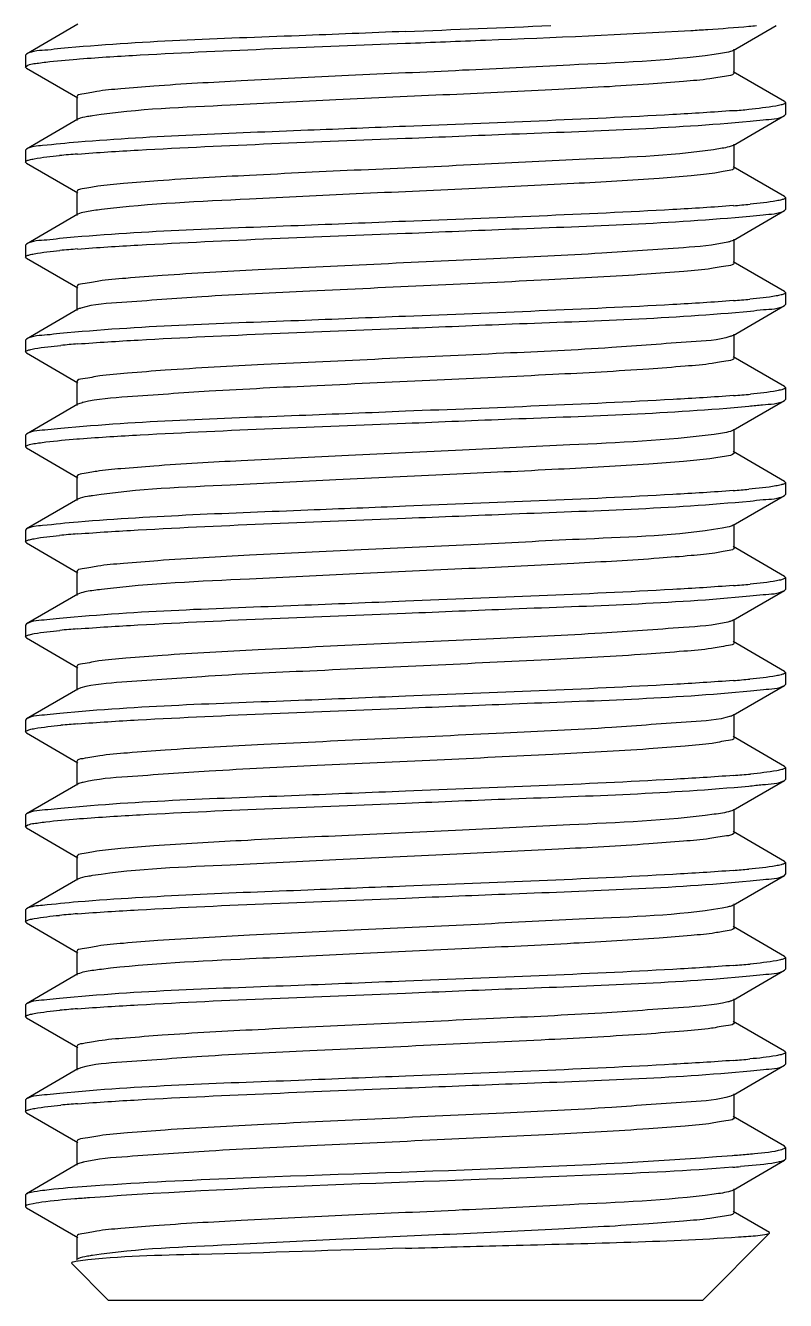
# Model space of a CAD drawing. Extents: x 1382187 to 1725648, y 860327 to 1571294.
# Drawn here: x 1505950.6 to 1506093, y 1234592.4 to 1234831.3 of the extents above; entities that cross this region are included whole.
import ezdxf

# ---------------------------------------------------------------- set-up
doc = ezdxf.new("R2010")
doc.units = 0
doc.header["$LTSCALE"] = 1000
doc.header["$MEASUREMENT"] = 0

msp = doc.modelspace()

# ---------------------------------------------------------------- linework, layer by layer
at = {"linetype": 'Continuous'}
for p, q in [((1505960.47, 1234831.56), (1505950.81, 1234825.96)), ((1506083.18, 1234826.66), (1506091.25, 1234831.33)), ((1506083.37, 1234822.43), (1506083.37, 1234826.88)), ((1505950.81, 1234825.96), (1505950.65, 1234825.77)), ((1505950.65, 1234825.77), (1505950.65, 1234823.55)), ((1505960.29, 1234825.04), (1505960.79, 1234825.08)), ((1505950.81, 1234823.35), (1505950.65, 1234823.55)), ((1505950.81, 1234823.35), (1505960.47, 1234817.76)), ((1506092.84, 1234817.07), (1506083.18, 1234822.66)), ((1505960.28, 1234817.98), (1505960.28, 1234813.54)), ((1506092.84, 1234817.07), (1506093.01, 1234816.87)), ((1506093.01, 1234816.87), (1506093.01, 1234814.65)), ((1506083.18, 1234808.86), (1506092.84, 1234814.45)), ((1506092.84, 1234814.45), (1506093.01, 1234814.65)), ((1505960.47, 1234813.76), (1505950.81, 1234808.17)), ((1505950.81, 1234808.17), (1505950.65, 1234807.97)), ((1505950.65, 1234807.97), (1505950.65, 1234805.75)), ((1506083.37, 1234804.64), (1506083.37, 1234809.09)), ((1505950.81, 1234805.56), (1505950.65, 1234805.75)), ((1505950.81, 1234805.56), (1505960.47, 1234799.96)), ((1506092.84, 1234799.27), (1506083.18, 1234804.86)), ((1505960.28, 1234800.19), (1505960.28, 1234795.74)), ((1506092.84, 1234799.27), (1506093.01, 1234799.08)), ((1506093.01, 1234799.08), (1506093.01, 1234796.85)), ((1505960.47, 1234795.97), (1505950.81, 1234790.37)), ((1505960.74, 1234796.09), (1505960.47, 1234795.97)), ((1506083.18, 1234791.07), (1506092.84, 1234796.66)), ((1506092.84, 1234796.66), (1506093.01, 1234796.85)), ((1506083.37, 1234786.84), (1506083.37, 1234791.29)), ((1505950.81, 1234790.37), (1505950.65, 1234790.18)), ((1505950.65, 1234790.18), (1505950.65, 1234787.96)), ((1505950.81, 1234787.76), (1505950.65, 1234787.96)), ((1505950.81, 1234787.76), (1505960.47, 1234782.17)), ((1506092.84, 1234781.48), (1506083.18, 1234787.07)), ((1505960.28, 1234782.39), (1505960.28, 1234777.95)), ((1506092.84, 1234781.48), (1506093.01, 1234781.28)), ((1506093.01, 1234781.28), (1506093.01, 1234779.06)), ((1506083.18, 1234773.27), (1506092.84, 1234778.86)), ((1506092.84, 1234778.86), (1506093.01, 1234779.06)), ((1505960.47, 1234778.17), (1505950.81, 1234772.58)), ((1505950.81, 1234772.58), (1505950.65, 1234772.38)), ((1505950.65, 1234772.38), (1505950.65, 1234770.16)), ((1506083.18, 1234773.27), (1506082.83, 1234773.12)), ((1506083.37, 1234769.05), (1506083.37, 1234773.5)), ((1505950.81, 1234769.97), (1505950.65, 1234770.16)), ((1505950.81, 1234769.97), (1505960.47, 1234764.37)), ((1506092.84, 1234763.68), (1506083.18, 1234769.27)), ((1505960.28, 1234764.6), (1505960.28, 1234760.15)), ((1506092.84, 1234763.68), (1506093.01, 1234763.49)), ((1506093.01, 1234763.49), (1506093.01, 1234761.26)), ((1505960.47, 1234760.38), (1505950.81, 1234754.78)), ((1506083.18, 1234755.48), (1506092.84, 1234761.07)), ((1506092.84, 1234761.07), (1506093.01, 1234761.26)), ((1505950.81, 1234754.78), (1505950.65, 1234754.59)), ((1505950.65, 1234754.59), (1505950.65, 1234752.37)), ((1506083.37, 1234751.25), (1506083.37, 1234755.7)), ((1505950.81, 1234752.17), (1505950.65, 1234752.37)), ((1505950.81, 1234752.17), (1505960.47, 1234746.58)), ((1505960.29, 1234753.86), (1505960.79, 1234753.9)), ((1506092.84, 1234745.89), (1506083.18, 1234751.48)), ((1505960.28, 1234746.8), (1505960.28, 1234742.36)), ((1506092.84, 1234745.89), (1506093.01, 1234745.69)), ((1506093.01, 1234745.69), (1506093.01, 1234743.47)), ((1506083.18, 1234737.68), (1506092.84, 1234743.27)), ((1506092.84, 1234743.27), (1506093.01, 1234743.47)), ((1505960.47, 1234742.58), (1505950.81, 1234736.99)), ((1506083.37, 1234733.46), (1506083.37, 1234737.91)), ((1505950.81, 1234736.99), (1505950.65, 1234736.79)), ((1505950.65, 1234736.79), (1505950.65, 1234734.57)), ((1505950.81, 1234734.38), (1505950.65, 1234734.57)), ((1505950.81, 1234734.38), (1505960.47, 1234728.78)), ((1506092.84, 1234728.09), (1506083.18, 1234733.68)), ((1505960.28, 1234729.01), (1505960.28, 1234724.56)), ((1506092.84, 1234728.09), (1506093.01, 1234727.9)), ((1506093.01, 1234727.9), (1506093.01, 1234725.67)), ((1505960.47, 1234724.79), (1505950.81, 1234719.19)), ((1505960.74, 1234724.91), (1505960.47, 1234724.79)), ((1506083.18, 1234719.89), (1506092.84, 1234725.48)), ((1506092.84, 1234725.48), (1506093.01, 1234725.67)), ((1505950.81, 1234719.19), (1505950.65, 1234719)), ((1505950.65, 1234719), (1505950.65, 1234716.78)), ((1506083.37, 1234715.66), (1506083.37, 1234720.11)), ((1505950.81, 1234716.58), (1505950.65, 1234716.78)), ((1505950.81, 1234716.58), (1505960.47, 1234710.99)), ((1506092.84, 1234710.3), (1506083.18, 1234715.89)), ((1505960.28, 1234711.21), (1505960.28, 1234706.77)), ((1506092.84, 1234710.3), (1506093.01, 1234710.1)), ((1506093.01, 1234710.1), (1506093.01, 1234707.88)), ((1505960.47, 1234706.99), (1505950.81, 1234701.4)), ((1506083.18, 1234702.09), (1506092.84, 1234707.68)), ((1506092.84, 1234707.68), (1506093.01, 1234707.88)), ((1506083.18, 1234702.09), (1506082.83, 1234701.94)), ((1506083.37, 1234697.87), (1506083.37, 1234702.32)), ((1505950.81, 1234701.4), (1505950.65, 1234701.2)), ((1505950.65, 1234701.2), (1505950.65, 1234698.98)), ((1505950.81, 1234698.79), (1505950.65, 1234698.98)), ((1505950.81, 1234698.79), (1505960.47, 1234693.19)), ((1506092.84, 1234692.5), (1506083.18, 1234698.09)), ((1505960.28, 1234693.42), (1505960.28, 1234688.97)), ((1506092.84, 1234692.5), (1506093.01, 1234692.31)), ((1506092.84, 1234689.89), (1506093.01, 1234690.08)), ((1506093.01, 1234692.31), (1506093.01, 1234690.08)), ((1505960.47, 1234689.2), (1505950.81, 1234683.6)), ((1506083.18, 1234684.3), (1506092.84, 1234689.89)), ((1505950.81, 1234683.6), (1505950.65, 1234683.41)), ((1505950.65, 1234683.41), (1505950.65, 1234681.19)), ((1506083.37, 1234680.07), (1506083.37, 1234684.52)), ((1505950.81, 1234680.99), (1505950.65, 1234681.19)), ((1505950.81, 1234680.99), (1505960.47, 1234675.4)), ((1505960.29, 1234682.68), (1505960.79, 1234682.72)), ((1506092.84, 1234674.71), (1506083.18, 1234680.3)), ((1505960.28, 1234675.62), (1505960.28, 1234671.18)), ((1506092.84, 1234674.71), (1506093.01, 1234674.51)), ((1506093.01, 1234674.51), (1506093.01, 1234672.29)), ((1505960.47, 1234671.4), (1505950.81, 1234665.81)), ((1506083.18, 1234666.5), (1506092.84, 1234672.09)), ((1506092.84, 1234672.09), (1506093.01, 1234672.29)), ((1506083.37, 1234662.28), (1506083.37, 1234666.73)), ((1505950.81, 1234665.81), (1505950.65, 1234665.61)), ((1505950.65, 1234665.61), (1505950.65, 1234663.39)), ((1505950.81, 1234663.2), (1505950.65, 1234663.39)), ((1505950.81, 1234663.2), (1505960.47, 1234657.6)), ((1506092.84, 1234656.91), (1506083.18, 1234662.5)), ((1505960.28, 1234657.83), (1505960.28, 1234653.38)), ((1506092.84, 1234656.91), (1506093.01, 1234656.72)), ((1506093.01, 1234656.72), (1506093.01, 1234654.49)), ((1506083.18, 1234648.71), (1506092.84, 1234654.3)), ((1506092.84, 1234654.3), (1506093.01, 1234654.49)), ((1505960.47, 1234653.61), (1505950.81, 1234648.01)), ((1505960.74, 1234653.73), (1505960.47, 1234653.61)), ((1505950.81, 1234648.01), (1505950.65, 1234647.82)), ((1505950.65, 1234647.82), (1505950.65, 1234645.6)), ((1506083.37, 1234644.48), (1506083.37, 1234648.93)), ((1505950.81, 1234645.4), (1505950.65, 1234645.6)), ((1505950.81, 1234645.4), (1505960.47, 1234639.81)), ((1506092.84, 1234639.12), (1506083.18, 1234644.71)), ((1505960.28, 1234640.03), (1505960.28, 1234635.59)), ((1506092.84, 1234639.12), (1506093.01, 1234638.92)), ((1506093.01, 1234638.92), (1506093.01, 1234636.7)), ((1505960.47, 1234635.81), (1505950.81, 1234630.22)), ((1506083.18, 1234630.91), (1506092.84, 1234636.5)), ((1506092.84, 1234636.5), (1506093.01, 1234636.7)), ((1506083.18, 1234630.91), (1506082.83, 1234630.76)), ((1506083.37, 1234626.69), (1506083.37, 1234631.14)), ((1505950.81, 1234630.22), (1505950.65, 1234630.02)), ((1505950.65, 1234630.02), (1505950.65, 1234627.8)), ((1505950.81, 1234627.61), (1505950.65, 1234627.8)), ((1505950.81, 1234627.61), (1505960.47, 1234622.01)), ((1506092.84, 1234621.32), (1506083.18, 1234626.91)), ((1505960.28, 1234622.24), (1505960.28, 1234617.79)), ((1506092.35, 1234620.74), (1506092.6, 1234620.83)), ((1506093.01, 1234621.13), (1506092.84, 1234621.32)), ((1506093.01, 1234621.13), (1506093.01, 1234618.9)), ((1506083.18, 1234613.12), (1506092.84, 1234618.71)), ((1506093.01, 1234618.9), (1506092.84, 1234618.71)), ((1505960.47, 1234618.02), (1505950.81, 1234612.42)), ((1505950.65, 1234612.23), (1505950.81, 1234612.42)), ((1505950.65, 1234612.23), (1505950.65, 1234610.01)), ((1506083.37, 1234608.89), (1506083.37, 1234613.34)), ((1505950.81, 1234609.81), (1505950.65, 1234610.01)), ((1505950.81, 1234609.81), (1505960.47, 1234604.22)), ((1506090, 1234605.17), (1506083.18, 1234609.12)), ((1505960.28, 1234604.44), (1505960.28, 1234600)), ((1506077.43, 1234592.43), (1506090.04, 1234605.04)), ((1506090.04, 1234605.04), (1506090, 1234605.17)), ((1505959.3, 1234599.54), (1505959.25, 1234599.4)), ((1505966.22, 1234592.43), (1505959.25, 1234599.4)), ((1505960.96, 1234599.88), (1505960.07, 1234599.75)), ((1506077.43, 1234592.43), (1505966.22, 1234592.43))]:
    msp.add_line(p, q, dxfattribs=at)
for centre, radius, start, end in [((1505695.46, 1243157.68), 8333.86, 272.244384, 272.431716), ((1506073.99, 1234962.5), 131.88, 275.2933, 275.9146), ((1506067.15, 1235021.47), 206.72, 274.4595, 275.2732), ((1505975.54, 1234612.6), 195.24, 94.4466, 95.4486), ((1506067.56, 1234998.82), 201.86, 274.4571, 275.3431), ((1505975.66, 1234593.37), 196.68, 94.4521, 95.4224), ((1506067.52, 1234981.49), 202.32, 274.4572, 275.3373), ((1505976.05, 1234570.88), 201.39, 94.4567, 95.3502), ((1506081.48, 1234777.01), 4.11, 287.9093, 289.0439), ((1506067.75, 1234961.02), 199.64, 274.4562, 275.3757), ((1505963.65, 1234751.4), 9.56, 103.4604, 104.3304), ((1506067.15, 1234950.29), 206.72, 274.4595, 275.2732), ((1505975.54, 1234541.42), 195.24, 94.4466, 95.4486), ((1506067.56, 1234927.64), 201.86, 274.4571, 275.3431), ((1505975.66, 1234522.19), 196.68, 94.4521, 95.4224), ((1506067.52, 1234910.31), 202.32, 274.4572, 275.3373), ((1505976.05, 1234499.7), 201.39, 94.4567, 95.3502), ((1506081.48, 1234705.83), 4.11, 287.9093, 289.0439), ((1506067.75, 1234889.84), 199.64, 274.4562, 275.3757), ((1505963.65, 1234680.22), 9.56, 103.4604, 104.3304), ((1506067.15, 1234879.11), 206.72, 274.4595, 275.2732), ((1505975.54, 1234470.24), 195.24, 94.4466, 95.4486), ((1506067.56, 1234856.46), 201.86, 274.4571, 275.3431), ((1505975.66, 1234451.01), 196.68, 94.4521, 95.4224), ((1506067.52, 1234839.13), 202.32, 274.4572, 275.3373), ((1506081.48, 1234634.65), 4.11, 287.9093, 289.0439), ((1505976.05, 1234428.52), 201.39, 94.4567, 95.3502), ((1506063.72, 1234867.75), 248.89, 274.453, 274.76), ((1505963.65, 1234609.04), 9.56, 103.4604, 104.3304), ((1506064.21, 1234859.48), 242.82, 274.4686, 274.814)]:
    msp.add_arc(centre, radius, start, end, dxfattribs=at)
for points, knots in [([(1506075.3, 1234830.4), (1506076.34, 1234830.46), (1506079.97, 1234830.69), (1506083.58, 1234830.95), (1506086.15, 1234831.19)], [0, 0, 0, 0, 0.288917, 1, 1, 1, 1]), ([(1506021.83, 1234830.22), (1506015.18, 1234829.95), (1505993.66, 1234829.04), (1505972.1, 1234828.4), (1505957.27, 1234827)], [0, 0, 0, 0, 0.308784, 1, 1, 1, 1]), ([(1506021.83, 1234827.99), (1506026.83, 1234828.19), (1506044.66, 1234828.91), (1506062.49, 1234829.63), (1506075.3, 1234830.4)], [0, 0, 0, 0, 0.280557, 1, 1, 1, 1]), ([(1505957.27, 1234827), (1505956.45, 1234826.92), (1505954.32, 1234826.62), (1505951.99, 1234826.64), (1505950.81, 1234825.96)], [0, 0, 0, 0, 0.379378, 1, 1, 1, 1]), ([(1505960.79, 1234825.08), (1505964.57, 1234825.37), (1505984.9, 1234826.59), (1506005.26, 1234827.33), (1506021.83, 1234827.99)], [0, 0, 0, 0, 0.186017, 1, 1, 1, 1]), ([(1506083.18, 1234826.66), (1506083.03, 1234826.57), (1506081.89, 1234826.18), (1506080.69, 1234826.03), (1506079.66, 1234825.89)], [0, 0, 0, 0, 0.140461, 1, 1, 1, 1]), ([(1505950.65, 1234823.55), (1505950.65, 1234823.63), (1505951.48, 1234824.22), (1505952.32, 1234824.17), (1505953.1, 1234824.29)], [0, 0, 0, 0, 0.092798, 1, 1, 1, 1]), ([(1505953.1, 1234824.29), (1505953.55, 1234824.36), (1505955.94, 1234824.68), (1505958.35, 1234824.88), (1505960.29, 1234825.04)], [0, 0, 0, 0, 0.190958, 1, 1, 1, 1]), ([(1506079.66, 1234825.89), (1506070.7, 1234824.69), (1506054.93, 1234824.08), (1506032.09, 1234822.88), (1506011.56, 1234821.98), (1505992.32, 1234821.03), (1505978, 1234820.25), (1505969.14, 1234819.52), (1505964.37, 1234819.11), (1505962.1, 1234818.6), (1505960.28, 1234818.34), (1505960.28, 1234817.98)], [0, 0, 0, 0, 0.226556, 0.394464, 0.573122, 0.741029, 0.877994, 0.929534, 0.967621, 0.99116, 1, 1, 1, 1]), ([(1506083.33, 1234822.32), (1506083.02, 1234821.96), (1506081.29, 1234821.76), (1506078.3, 1234821.19), (1506073.35, 1234820.8), (1506063.96, 1234820.06), (1506049.35, 1234819.28), (1506029.83, 1234818.34), (1506009.31, 1234817.44), (1505987.01, 1234816.22), (1505971.74, 1234815.7), (1505963.22, 1234814.41)], [0, 0, 0, 0, 0.011937, 0.038615, 0.07957, 0.133598, 0.274096, 0.443272, 0.620779, 0.785256, 1, 1, 1, 1]), ([(1506083.37, 1234822.43), (1506083.37, 1234822.41), (1506083.36, 1234822.37), (1506083.34, 1234822.34), (1506083.33, 1234822.32)], [0, 0, 0, 0, 0.463467, 1, 1, 1, 1]), ([(1506093, 1234816.87), (1506093, 1234816.77), (1506092.66, 1234816.56), (1506092.38, 1234816.49), (1506092.17, 1234816.44)], [0, 0, 0, 0, 0.312916, 1, 1, 1, 1]), ([(1505963.22, 1234814.41), (1505962.89, 1234814.36), (1505961.97, 1234814.2), (1505961, 1234814.06), (1505960.47, 1234813.76)], [0, 0, 0, 0, 0.353551, 1, 1, 1, 1]), ([(1506083.23, 1234815.37), (1506079.46, 1234815.07), (1506059, 1234813.84), (1506038.52, 1234813.09), (1506021.83, 1234812.42)], [0, 0, 0, 0, 0.184619, 1, 1, 1, 1]), ([(1506092.17, 1234816.44), (1506091.85, 1234816.35), (1506089.86, 1234815.97), (1506087.84, 1234815.78), (1506086.15, 1234815.62)], [0, 0, 0, 0, 0.163149, 1, 1, 1, 1]), ([(1506086.36, 1234813.41), (1506087.18, 1234813.49), (1506089.32, 1234813.79), (1506091.66, 1234813.77), (1506092.84, 1234814.45)], [0, 0, 0, 0, 0.379419, 1, 1, 1, 1]), ([(1506021.83, 1234812.42), (1506015.74, 1234812.18), (1505995.29, 1234811.34), (1505974.82, 1234810.61), (1505960.5, 1234809.48)], [0, 0, 0, 0, 0.297814, 1, 1, 1, 1]), ([(1506021.83, 1234810.2), (1506028.47, 1234810.46), (1506049.98, 1234811.38), (1506071.53, 1234812.02), (1506086.36, 1234813.41)], [0, 0, 0, 0, 0.308711, 1, 1, 1, 1]), ([(1505960.4, 1234807.25), (1505964.17, 1234807.55), (1505984.64, 1234808.79), (1506005.12, 1234809.53), (1506021.83, 1234810.2)], [0, 0, 0, 0, 0.184504, 1, 1, 1, 1]), ([(1505960.5, 1234809.48), (1505958.27, 1234809.31), (1505955.12, 1234808.87), (1505951.71, 1234808.68), (1505950.82, 1234808.17)], [0, 0, 0, 0, 0.683777, 1, 1, 1, 1]), ([(1506081.12, 1234808.32), (1506072.72, 1234806.88), (1506057.39, 1234806.48), (1506034.87, 1234805.19), (1506013.84, 1234804.29), (1505993.89, 1234803.32), (1505978.93, 1234802.52), (1505969.63, 1234801.77), (1505964.59, 1234801.35), (1505962.21, 1234800.81), (1505960.28, 1234800.56), (1505960.28, 1234800.19)], [0, 0, 0, 0, 0.210773, 0.377666, 0.558838, 0.731273, 0.873076, 0.926648, 0.966309, 0.990838, 1, 1, 1, 1]), ([(1506083.18, 1234808.86), (1506082.95, 1234808.73), (1506082.25, 1234808.53), (1506081.56, 1234808.39), (1506081.12, 1234808.32)], [0, 0, 0, 0, 0.374139, 1, 1, 1, 1]), ([(1505950.65, 1234805.75), (1505950.65, 1234805.84), (1505950.94, 1234806.04), (1505951.18, 1234806.1), (1505951.37, 1234806.15)], [0, 0, 0, 0, 0.319044, 1, 1, 1, 1]), ([(1505951.37, 1234806.15), (1505951.66, 1234806.24), (1505953.52, 1234806.62), (1505955.42, 1234806.8), (1505957, 1234806.96)], [0, 0, 0, 0, 0.160861, 1, 1, 1, 1]), ([(1506083.37, 1234804.64), (1506083.37, 1234804.29), (1506081.61, 1234804.03), (1506079.39, 1234803.53), (1506074.75, 1234803.12), (1506066.1, 1234802.4), (1506052.11, 1234801.63), (1506033.23, 1234800.7), (1506012.96, 1234799.8), (1505990.02, 1234798.63), (1505974.06, 1234797.96), (1505964.85, 1234796.84)], [0, 0, 0, 0, 0.008683, 0.031763, 0.069103, 0.119686, 0.254361, 0.420111, 0.597552, 0.765912, 1, 1, 1, 1]), ([(1506083.25, 1234797.58), (1506079.48, 1234797.28), (1506059.01, 1234796.04), (1506038.53, 1234795.29), (1506021.83, 1234794.63)], [0, 0, 0, 0, 0.184538, 1, 1, 1, 1]), ([(1506092.28, 1234798.67), (1506091.97, 1234798.59), (1506090.01, 1234798.19), (1506088.03, 1234798), (1506086.36, 1234797.84)], [0, 0, 0, 0, 0.159502, 1, 1, 1, 1]), ([(1506093, 1234799.08), (1506093, 1234798.99), (1506092.71, 1234798.79), (1506092.46, 1234798.72), (1506092.28, 1234798.67)], [0, 0, 0, 0, 0.318137, 1, 1, 1, 1]), ([(1505964.85, 1234796.84), (1505964.38, 1234796.78), (1505963, 1234796.59), (1505961.6, 1234796.41), (1505960.74, 1234796.09)], [0, 0, 0, 0, 0.341642, 1, 1, 1, 1]), ([(1506021.83, 1234792.4), (1506028.47, 1234792.67), (1506049.98, 1234793.58), (1506071.52, 1234794.22), (1506086.34, 1234795.62)], [0, 0, 0, 0, 0.308641, 1, 1, 1, 1]), ([(1506086.34, 1234795.62), (1506087.17, 1234795.7), (1506089.31, 1234796), (1506091.66, 1234795.97), (1506092.84, 1234796.66)], [0, 0, 0, 0, 0.379512, 1, 1, 1, 1]), ([(1506021.83, 1234794.63), (1506015.13, 1234794.36), (1505993.51, 1234793.44), (1505971.86, 1234792.82), (1505957, 1234791.39)], [0, 0, 0, 0, 0.309919, 1, 1, 1, 1]), ([(1505957, 1234791.39), (1505956.21, 1234791.31), (1505954.17, 1234791.02), (1505951.94, 1234791.03), (1505950.81, 1234790.37)], [0, 0, 0, 0, 0.378482, 1, 1, 1, 1]), ([(1506082.22, 1234790.74), (1506079.5, 1234790.09), (1506071.56, 1234789.54), (1506056.95, 1234788.48), (1506037.59, 1234787.58), (1506016.12, 1234786.59), (1505995.47, 1234785.61), (1505979.87, 1234784.78), (1505970.12, 1234784.01), (1505964.82, 1234783.59), (1505962.32, 1234783.03), (1505960.28, 1234782.78), (1505960.28, 1234782.39)], [0, 0, 0, 0, 0.068576, 0.194029, 0.359725, 0.543506, 0.720761, 0.867753, 0.923531, 0.964877, 0.99049, 1, 1, 1, 1]), ([(1505960.39, 1234789.45), (1505964.16, 1234789.75), (1505984.63, 1234790.99), (1506005.12, 1234791.74), (1506021.83, 1234792.4)], [0, 0, 0, 0, 0.184493, 1, 1, 1, 1]), ([(1506083.18, 1234791.07), (1506083.06, 1234791), (1506082.74, 1234790.88), (1506082.41, 1234790.79), (1506082.22, 1234790.74)], [0, 0, 0, 0, 0.406881, 1, 1, 1, 1]), ([(1505950.65, 1234787.96), (1505950.65, 1234788.05), (1505950.94, 1234788.24), (1505951.19, 1234788.31), (1505951.38, 1234788.36)], [0, 0, 0, 0, 0.318595, 1, 1, 1, 1]), ([(1505951.38, 1234788.36), (1505951.67, 1234788.44), (1505953.55, 1234788.83), (1505955.47, 1234789.01), (1505957.07, 1234789.17)], [0, 0, 0, 0, 0.160696, 1, 1, 1, 1]), ([(1506083.37, 1234786.84), (1506083.37, 1234786.45), (1506081.27, 1234786.21), (1506078.71, 1234785.63), (1506073.28, 1234785.2), (1506063.3, 1234784.42), (1506047.38, 1234783.59), (1506026.39, 1234782.6), (1506004.71, 1234781.59), (1505985.37, 1234780.71), (1505971.14, 1234779.57), (1505963.49, 1234779.12), (1505961.02, 1234778.39)], [0, 0, 0, 0, 0.009703, 0.035887, 0.07813, 0.135078, 0.284815, 0.464601, 0.649729, 0.81476, 0.937049, 1, 1, 1, 1]), ([(1506092.19, 1234780.85), (1506091.88, 1234780.77), (1506089.94, 1234780.39), (1506087.98, 1234780.2), (1506086.34, 1234780.05)], [0, 0, 0, 0, 0.163341, 1, 1, 1, 1]), ([(1506093, 1234781.28), (1506093, 1234781.18), (1506092.67, 1234780.98), (1506092.4, 1234780.91), (1506092.19, 1234780.85)], [0, 0, 0, 0, 0.314295, 1, 1, 1, 1]), ([(1506083.25, 1234779.78), (1506079.47, 1234779.48), (1506059.01, 1234778.25), (1506038.53, 1234777.5), (1506021.83, 1234776.83)], [0, 0, 0, 0, 0.184553, 1, 1, 1, 1]), ([(1506086.45, 1234777.83), (1506087.26, 1234777.91), (1506089.37, 1234778.21), (1506091.68, 1234778.19), (1506092.84, 1234778.86)], [0, 0, 0, 0, 0.379133, 1, 1, 1, 1]), ([(1506021.83, 1234776.83), (1506015.14, 1234776.57), (1505993.55, 1234775.64), (1505971.92, 1234775.02), (1505957.07, 1234773.6)], [0, 0, 0, 0, 0.309586, 1, 1, 1, 1]), ([(1505961.02, 1234778.39), (1505960.91, 1234778.35), (1505960.72, 1234778.29), (1505960.55, 1234778.21), (1505960.47, 1234778.17)], [0, 0, 0, 0, 0.569522, 1, 1, 1, 1]), ([(1506021.83, 1234774.61), (1506028.49, 1234774.87), (1506050.03, 1234775.79), (1506071.61, 1234776.42), (1506086.45, 1234777.83)], [0, 0, 0, 0, 0.309073, 1, 1, 1, 1]), ([(1505960.4, 1234771.66), (1505964.17, 1234771.96), (1505984.64, 1234773.2), (1506005.12, 1234773.94), (1506021.83, 1234774.61)], [0, 0, 0, 0, 0.184541, 1, 1, 1, 1]), ([(1505957.07, 1234773.6), (1505956.27, 1234773.52), (1505954.21, 1234773.23), (1505951.95, 1234773.24), (1505950.81, 1234772.58)], [0, 0, 0, 0, 0.378727, 1, 1, 1, 1]), ([(1505951.44, 1234770.58), (1505951.74, 1234770.67), (1505953.67, 1234771.05), (1505955.63, 1234771.24), (1505957.27, 1234771.39)], [0, 0, 0, 0, 0.16229, 1, 1, 1, 1]), ([(1506082.75, 1234773.09), (1506080.37, 1234772.32), (1506072.8, 1234771.93), (1506058.7, 1234770.74), (1506039.37, 1234769.88), (1506017.64, 1234768.85), (1505996.53, 1234767.86), (1505980.51, 1234767.03), (1505970.46, 1234766.25), (1505964.98, 1234765.82), (1505962.39, 1234765.24), (1505960.28, 1234765), (1505960.28, 1234764.6)], [0, 0, 0, 0, 0.061098, 0.182334, 0.347135, 0.532706, 0.713328, 0.863975, 0.921317, 0.963856, 0.990226, 1, 1, 1, 1]), ([(1505950.65, 1234770.16), (1505950.65, 1234770.26), (1505950.97, 1234770.46), (1505951.23, 1234770.53), (1505951.44, 1234770.58)], [0, 0, 0, 0, 0.315177, 1, 1, 1, 1]), ([(1506083.37, 1234769.05), (1506083.37, 1234768.66), (1506081.33, 1234768.42), (1506078.83, 1234767.85), (1506073.53, 1234767.43), (1506063.77, 1234766.66), (1506048.17, 1234765.84), (1506027.52, 1234764.86), (1506006.04, 1234763.87), (1505986.68, 1234762.96), (1505972.08, 1234761.9), (1505964.14, 1234761.35), (1505961.43, 1234760.7)], [0, 0, 0, 0, 0.009517, 0.035128, 0.076492, 0.132277, 0.279305, 0.456588, 0.640385, 0.806077, 0.931494, 1, 1, 1, 1]), ([(1506083.26, 1234761.99), (1506079.49, 1234761.69), (1506059.02, 1234760.45), (1506038.53, 1234759.7), (1506021.83, 1234759.04)], [0, 0, 0, 0, 0.184509, 1, 1, 1, 1]), ([(1506092.3, 1234763.09), (1506091.99, 1234763), (1506090.06, 1234762.6), (1506088.1, 1234762.42), (1506086.45, 1234762.26)], [0, 0, 0, 0, 0.159053, 1, 1, 1, 1]), ([(1506093, 1234763.49), (1506093.01, 1234763.4), (1506092.72, 1234763.2), (1506092.48, 1234763.14), (1506092.3, 1234763.09)], [0, 0, 0, 0, 0.319254, 1, 1, 1, 1]), ([(1505961.29, 1234760.66), (1505961.12, 1234760.62), (1505960.85, 1234760.54), (1505960.58, 1234760.44), (1505960.47, 1234760.38)], [0, 0, 0, 0, 0.585672, 1, 1, 1, 1]), ([(1506021.83, 1234756.81), (1506028.43, 1234757.08), (1506049.88, 1234757.99), (1506071.36, 1234758.63), (1506086.15, 1234760.01)], [0, 0, 0, 0, 0.307895, 1, 1, 1, 1]), ([(1506086.15, 1234760.01), (1506087.01, 1234760.09), (1506089.21, 1234760.4), (1506091.63, 1234760.37), (1506092.84, 1234761.07)], [0, 0, 0, 0, 0.380051, 1, 1, 1, 1]), ([(1506021.83, 1234759.04), (1506015.18, 1234758.77), (1505993.66, 1234757.86), (1505972.1, 1234757.22), (1505957.27, 1234755.82)], [0, 0, 0, 0, 0.308784, 1, 1, 1, 1]), ([(1505957.27, 1234755.82), (1505956.45, 1234755.74), (1505954.32, 1234755.44), (1505951.99, 1234755.46), (1505950.81, 1234754.78)], [0, 0, 0, 0, 0.379378, 1, 1, 1, 1]), ([(1506079.66, 1234754.71), (1506070.7, 1234753.51), (1506054.93, 1234752.9), (1506032.09, 1234751.7), (1506011.56, 1234750.8), (1505992.32, 1234749.85), (1505978, 1234749.07), (1505969.14, 1234748.34), (1505964.37, 1234747.93), (1505962.1, 1234747.42), (1505960.28, 1234747.16), (1505960.28, 1234746.8)], [0, 0, 0, 0, 0.226556, 0.394464, 0.573122, 0.741029, 0.877994, 0.929534, 0.967621, 0.99116, 1, 1, 1, 1]), ([(1505960.79, 1234753.9), (1505964.57, 1234754.19), (1505984.9, 1234755.41), (1506005.26, 1234756.15), (1506021.83, 1234756.81)], [0, 0, 0, 0, 0.186017, 1, 1, 1, 1]), ([(1506083.18, 1234755.48), (1506083.03, 1234755.39), (1506081.89, 1234755), (1506080.69, 1234754.85), (1506079.66, 1234754.71)], [0, 0, 0, 0, 0.140461, 1, 1, 1, 1]), ([(1505950.65, 1234752.37), (1505950.65, 1234752.45), (1505951.48, 1234753.04), (1505952.32, 1234752.99), (1505953.1, 1234753.11)], [0, 0, 0, 0, 0.092798, 1, 1, 1, 1]), ([(1505953.1, 1234753.11), (1505953.55, 1234753.18), (1505955.94, 1234753.5), (1505958.35, 1234753.7), (1505960.29, 1234753.86)], [0, 0, 0, 0, 0.190958, 1, 1, 1, 1]), ([(1506083.33, 1234751.14), (1506083.02, 1234750.78), (1506081.29, 1234750.58), (1506078.3, 1234750.01), (1506073.35, 1234749.62), (1506063.96, 1234748.88), (1506049.35, 1234748.1), (1506029.83, 1234747.16), (1506009.31, 1234746.26), (1505987.01, 1234745.04), (1505971.74, 1234744.52), (1505963.22, 1234743.23)], [0, 0, 0, 0, 0.011937, 0.038615, 0.07957, 0.133598, 0.274096, 0.443272, 0.620779, 0.785256, 1, 1, 1, 1]), ([(1506083.37, 1234751.25), (1506083.37, 1234751.23), (1506083.36, 1234751.19), (1506083.34, 1234751.16), (1506083.33, 1234751.14)], [0, 0, 0, 0, 0.463467, 1, 1, 1, 1]), ([(1506092.17, 1234745.26), (1506091.85, 1234745.17), (1506089.86, 1234744.79), (1506087.84, 1234744.6), (1506086.15, 1234744.44)], [0, 0, 0, 0, 0.163149, 1, 1, 1, 1]), ([(1506093, 1234745.69), (1506093, 1234745.59), (1506092.66, 1234745.38), (1506092.38, 1234745.31), (1506092.17, 1234745.26)], [0, 0, 0, 0, 0.312916, 1, 1, 1, 1]), ([(1505963.22, 1234743.23), (1505962.89, 1234743.18), (1505961.97, 1234743.02), (1505961, 1234742.88), (1505960.47, 1234742.58)], [0, 0, 0, 0, 0.353551, 1, 1, 1, 1]), ([(1506083.23, 1234744.19), (1506079.46, 1234743.89), (1506059, 1234742.66), (1506038.52, 1234741.91), (1506021.83, 1234741.24)], [0, 0, 0, 0, 0.184619, 1, 1, 1, 1]), ([(1506086.36, 1234742.23), (1506087.18, 1234742.31), (1506089.32, 1234742.61), (1506091.66, 1234742.59), (1506092.84, 1234743.27)], [0, 0, 0, 0, 0.379419, 1, 1, 1, 1]), ([(1506021.83, 1234741.24), (1506015.74, 1234741), (1505995.29, 1234740.16), (1505974.82, 1234739.43), (1505960.5, 1234738.3)], [0, 0, 0, 0, 0.297814, 1, 1, 1, 1]), ([(1506021.83, 1234739.02), (1506028.47, 1234739.28), (1506049.98, 1234740.2), (1506071.53, 1234740.84), (1506086.36, 1234742.23)], [0, 0, 0, 0, 0.308711, 1, 1, 1, 1]), ([(1505960.5, 1234738.3), (1505958.27, 1234738.13), (1505955.12, 1234737.69), (1505951.71, 1234737.5), (1505950.82, 1234736.99)], [0, 0, 0, 0, 0.683777, 1, 1, 1, 1]), ([(1505960.4, 1234736.07), (1505964.17, 1234736.37), (1505984.64, 1234737.61), (1506005.12, 1234738.35), (1506021.83, 1234739.02)], [0, 0, 0, 0, 0.184504, 1, 1, 1, 1]), ([(1505951.37, 1234734.97), (1505951.66, 1234735.06), (1505953.52, 1234735.44), (1505955.42, 1234735.62), (1505957, 1234735.78)], [0, 0, 0, 0, 0.160861, 1, 1, 1, 1]), ([(1506081.12, 1234737.14), (1506072.72, 1234735.7), (1506057.39, 1234735.3), (1506034.87, 1234734.01), (1506013.84, 1234733.11), (1505993.89, 1234732.14), (1505978.93, 1234731.34), (1505969.63, 1234730.59), (1505964.59, 1234730.17), (1505962.21, 1234729.63), (1505960.28, 1234729.38), (1505960.28, 1234729.01)], [0, 0, 0, 0, 0.210773, 0.377666, 0.558838, 0.731273, 0.873076, 0.926648, 0.966309, 0.990838, 1, 1, 1, 1]), ([(1506083.18, 1234737.68), (1506082.95, 1234737.55), (1506082.25, 1234737.35), (1506081.56, 1234737.21), (1506081.12, 1234737.14)], [0, 0, 0, 0, 0.374139, 1, 1, 1, 1]), ([(1505950.65, 1234734.57), (1505950.65, 1234734.66), (1505950.94, 1234734.86), (1505951.18, 1234734.92), (1505951.37, 1234734.97)], [0, 0, 0, 0, 0.319044, 1, 1, 1, 1]), ([(1506083.37, 1234733.46), (1506083.37, 1234733.11), (1506081.61, 1234732.85), (1506079.39, 1234732.35), (1506074.75, 1234731.94), (1506066.1, 1234731.23), (1506052.11, 1234730.45), (1506033.23, 1234729.52), (1506012.96, 1234728.62), (1505990.02, 1234727.45), (1505974.06, 1234726.78), (1505964.85, 1234725.66)], [0, 0, 0, 0, 0.008683, 0.031763, 0.069103, 0.119686, 0.254361, 0.420111, 0.597552, 0.765912, 1, 1, 1, 1]), ([(1506083.25, 1234726.4), (1506079.48, 1234726.1), (1506059.01, 1234724.86), (1506038.53, 1234724.11), (1506021.83, 1234723.45)], [0, 0, 0, 0, 0.184538, 1, 1, 1, 1]), ([(1506092.28, 1234727.49), (1506091.97, 1234727.41), (1506090.01, 1234727.01), (1506088.03, 1234726.82), (1506086.36, 1234726.66)], [0, 0, 0, 0, 0.159502, 1, 1, 1, 1]), ([(1506093, 1234727.9), (1506093, 1234727.81), (1506092.71, 1234727.61), (1506092.46, 1234727.54), (1506092.28, 1234727.49)], [0, 0, 0, 0, 0.318137, 1, 1, 1, 1]), ([(1505964.85, 1234725.66), (1505964.38, 1234725.6), (1505963, 1234725.41), (1505961.6, 1234725.23), (1505960.74, 1234724.91)], [0, 0, 0, 0, 0.341642, 1, 1, 1, 1]), ([(1506021.83, 1234721.22), (1506028.47, 1234721.49), (1506049.98, 1234722.41), (1506071.52, 1234723.04), (1506086.34, 1234724.44)], [0, 0, 0, 0, 0.308641, 1, 1, 1, 1]), ([(1506086.34, 1234724.44), (1506087.17, 1234724.52), (1506089.31, 1234724.82), (1506091.66, 1234724.79), (1506092.84, 1234725.48)], [0, 0, 0, 0, 0.379512, 1, 1, 1, 1]), ([(1506021.83, 1234723.45), (1506015.13, 1234723.18), (1505993.51, 1234722.26), (1505971.86, 1234721.64), (1505957, 1234720.21)], [0, 0, 0, 0, 0.309919, 1, 1, 1, 1]), ([(1505960.39, 1234718.27), (1505964.16, 1234718.57), (1505984.63, 1234719.81), (1506005.12, 1234720.56), (1506021.83, 1234721.22)], [0, 0, 0, 0, 0.184493, 1, 1, 1, 1]), ([(1505957, 1234720.21), (1505956.21, 1234720.13), (1505954.17, 1234719.84), (1505951.94, 1234719.85), (1505950.81, 1234719.19)], [0, 0, 0, 0, 0.378482, 1, 1, 1, 1]), ([(1506082.22, 1234719.56), (1506079.5, 1234718.91), (1506071.56, 1234718.36), (1506056.95, 1234717.3), (1506037.59, 1234716.4), (1506016.12, 1234715.41), (1505995.47, 1234714.43), (1505979.87, 1234713.6), (1505970.12, 1234712.83), (1505964.82, 1234712.41), (1505962.32, 1234711.85), (1505960.28, 1234711.6), (1505960.28, 1234711.21)], [0, 0, 0, 0, 0.068576, 0.194029, 0.359725, 0.543506, 0.720761, 0.867753, 0.923531, 0.964877, 0.99049, 1, 1, 1, 1]), ([(1506083.18, 1234719.89), (1506083.06, 1234719.82), (1506082.74, 1234719.7), (1506082.41, 1234719.61), (1506082.22, 1234719.56)], [0, 0, 0, 0, 0.406881, 1, 1, 1, 1]), ([(1505950.65, 1234716.78), (1505950.65, 1234716.87), (1505950.94, 1234717.06), (1505951.19, 1234717.13), (1505951.38, 1234717.18)], [0, 0, 0, 0, 0.318595, 1, 1, 1, 1]), ([(1505951.38, 1234717.18), (1505951.67, 1234717.26), (1505953.55, 1234717.65), (1505955.47, 1234717.83), (1505957.07, 1234717.99)], [0, 0, 0, 0, 0.160696, 1, 1, 1, 1]), ([(1506083.37, 1234715.66), (1506083.37, 1234715.27), (1506081.27, 1234715.03), (1506078.71, 1234714.45), (1506073.28, 1234714.02), (1506063.3, 1234713.24), (1506047.38, 1234712.41), (1506026.39, 1234711.42), (1506004.71, 1234710.41), (1505985.37, 1234709.53), (1505971.14, 1234708.39), (1505963.49, 1234707.94), (1505961.02, 1234707.21)], [0, 0, 0, 0, 0.009703, 0.035887, 0.07813, 0.135078, 0.284815, 0.464601, 0.649729, 0.81476, 0.937049, 1, 1, 1, 1]), ([(1506092.19, 1234709.67), (1506091.88, 1234709.59), (1506089.94, 1234709.21), (1506087.98, 1234709.02), (1506086.34, 1234708.87)], [0, 0, 0, 0, 0.163341, 1, 1, 1, 1]), ([(1506093, 1234710.1), (1506093, 1234710), (1506092.67, 1234709.8), (1506092.4, 1234709.73), (1506092.19, 1234709.67)], [0, 0, 0, 0, 0.314295, 1, 1, 1, 1]), ([(1505961.02, 1234707.21), (1505960.91, 1234707.17), (1505960.72, 1234707.11), (1505960.55, 1234707.03), (1505960.47, 1234706.99)], [0, 0, 0, 0, 0.569522, 1, 1, 1, 1]), ([(1506083.25, 1234708.6), (1506079.47, 1234708.3), (1506059.01, 1234707.07), (1506038.53, 1234706.32), (1506021.83, 1234705.65)], [0, 0, 0, 0, 0.184553, 1, 1, 1, 1]), ([(1506086.45, 1234706.65), (1506087.26, 1234706.73), (1506089.37, 1234707.03), (1506091.68, 1234707.01), (1506092.84, 1234707.68)], [0, 0, 0, 0, 0.379133, 1, 1, 1, 1]), ([(1506021.83, 1234705.65), (1506015.14, 1234705.39), (1505993.55, 1234704.46), (1505971.92, 1234703.84), (1505957.07, 1234702.42)], [0, 0, 0, 0, 0.309586, 1, 1, 1, 1]), ([(1506021.83, 1234703.43), (1506028.49, 1234703.69), (1506050.03, 1234704.61), (1506071.61, 1234705.24), (1506086.45, 1234706.65)], [0, 0, 0, 0, 0.309073, 1, 1, 1, 1]), ([(1505957.07, 1234702.42), (1505956.27, 1234702.34), (1505954.21, 1234702.05), (1505951.95, 1234702.06), (1505950.81, 1234701.4)], [0, 0, 0, 0, 0.378727, 1, 1, 1, 1]), ([(1505960.4, 1234700.48), (1505964.17, 1234700.78), (1505984.64, 1234702.02), (1506005.12, 1234702.76), (1506021.83, 1234703.43)], [0, 0, 0, 0, 0.184541, 1, 1, 1, 1]), ([(1505951.44, 1234699.4), (1505951.74, 1234699.49), (1505953.67, 1234699.87), (1505955.63, 1234700.06), (1505957.27, 1234700.21)], [0, 0, 0, 0, 0.16229, 1, 1, 1, 1]), ([(1506082.75, 1234701.91), (1506080.37, 1234701.14), (1506072.8, 1234700.75), (1506058.7, 1234699.56), (1506039.37, 1234698.7), (1506017.64, 1234697.67), (1505996.53, 1234696.68), (1505980.51, 1234695.85), (1505970.46, 1234695.07), (1505964.98, 1234694.64), (1505962.39, 1234694.06), (1505960.28, 1234693.82), (1505960.28, 1234693.42)], [0, 0, 0, 0, 0.061098, 0.182334, 0.347135, 0.532706, 0.713328, 0.863975, 0.921317, 0.963856, 0.990226, 1, 1, 1, 1]), ([(1505950.65, 1234698.98), (1505950.65, 1234699.08), (1505950.97, 1234699.28), (1505951.23, 1234699.35), (1505951.44, 1234699.4)], [0, 0, 0, 0, 0.315177, 1, 1, 1, 1]), ([(1506083.37, 1234697.87), (1506083.37, 1234697.48), (1506081.33, 1234697.24), (1506078.83, 1234696.67), (1506073.53, 1234696.25), (1506063.77, 1234695.48), (1506048.17, 1234694.66), (1506027.52, 1234693.68), (1506006.04, 1234692.69), (1505986.68, 1234691.78), (1505972.08, 1234690.72), (1505964.14, 1234690.17), (1505961.43, 1234689.52)], [0, 0, 0, 0, 0.009517, 0.035128, 0.076492, 0.132277, 0.279305, 0.456588, 0.640385, 0.806077, 0.931494, 1, 1, 1, 1]), ([(1506083.26, 1234690.81), (1506079.49, 1234690.51), (1506059.02, 1234689.27), (1506038.53, 1234688.52), (1506021.83, 1234687.86)], [0, 0, 0, 0, 0.184509, 1, 1, 1, 1]), ([(1506092.3, 1234691.91), (1506091.99, 1234691.82), (1506090.06, 1234691.42), (1506088.1, 1234691.24), (1506086.45, 1234691.08)], [0, 0, 0, 0, 0.159053, 1, 1, 1, 1]), ([(1506093, 1234692.31), (1506093.01, 1234692.22), (1506092.72, 1234692.02), (1506092.48, 1234691.96), (1506092.3, 1234691.91)], [0, 0, 0, 0, 0.319254, 1, 1, 1, 1]), ([(1506021.83, 1234687.86), (1506015.18, 1234687.59), (1505993.66, 1234686.68), (1505972.1, 1234686.04), (1505957.27, 1234684.64)], [0, 0, 0, 0, 0.308784, 1, 1, 1, 1]), ([(1505961.29, 1234689.48), (1505961.12, 1234689.44), (1505960.85, 1234689.36), (1505960.58, 1234689.26), (1505960.47, 1234689.2)], [0, 0, 0, 0, 0.585672, 1, 1, 1, 1]), ([(1506021.83, 1234685.63), (1506028.43, 1234685.9), (1506049.88, 1234686.81), (1506071.36, 1234687.45), (1506086.15, 1234688.83)], [0, 0, 0, 0, 0.307895, 1, 1, 1, 1]), ([(1506086.15, 1234688.83), (1506087.01, 1234688.91), (1506089.21, 1234689.22), (1506091.63, 1234689.19), (1506092.84, 1234689.89)], [0, 0, 0, 0, 0.380051, 1, 1, 1, 1]), ([(1505960.79, 1234682.72), (1505964.57, 1234683.01), (1505984.9, 1234684.23), (1506005.26, 1234684.98), (1506021.83, 1234685.63)], [0, 0, 0, 0, 0.186017, 1, 1, 1, 1]), ([(1505957.27, 1234684.64), (1505956.45, 1234684.56), (1505954.32, 1234684.26), (1505951.99, 1234684.28), (1505950.81, 1234683.6)], [0, 0, 0, 0, 0.379378, 1, 1, 1, 1]), ([(1506079.66, 1234683.53), (1506070.7, 1234682.33), (1506054.93, 1234681.72), (1506032.09, 1234680.52), (1506011.56, 1234679.62), (1505992.32, 1234678.67), (1505978, 1234677.89), (1505969.14, 1234677.16), (1505964.37, 1234676.75), (1505962.1, 1234676.24), (1505960.28, 1234675.98), (1505960.28, 1234675.62)], [0, 0, 0, 0, 0.226556, 0.394464, 0.573122, 0.741029, 0.877994, 0.929534, 0.967621, 0.99116, 1, 1, 1, 1]), ([(1506083.18, 1234684.3), (1506083.03, 1234684.21), (1506081.89, 1234683.82), (1506080.69, 1234683.67), (1506079.66, 1234683.53)], [0, 0, 0, 0, 0.140461, 1, 1, 1, 1]), ([(1505950.65, 1234681.19), (1505950.65, 1234681.27), (1505951.48, 1234681.86), (1505952.32, 1234681.81), (1505953.1, 1234681.93)], [0, 0, 0, 0, 0.092798, 1, 1, 1, 1]), ([(1505953.1, 1234681.93), (1505953.55, 1234682), (1505955.94, 1234682.32), (1505958.35, 1234682.52), (1505960.29, 1234682.68)], [0, 0, 0, 0, 0.190958, 1, 1, 1, 1]), ([(1506083.33, 1234679.96), (1506083.02, 1234679.6), (1506081.29, 1234679.4), (1506078.3, 1234678.83), (1506073.35, 1234678.44), (1506063.96, 1234677.7), (1506049.35, 1234676.92), (1506029.83, 1234675.98), (1506009.31, 1234675.08), (1505987.01, 1234673.86), (1505971.74, 1234673.34), (1505963.22, 1234672.05)], [0, 0, 0, 0, 0.011937, 0.038615, 0.07957, 0.133598, 0.274096, 0.443272, 0.620779, 0.785256, 1, 1, 1, 1]), ([(1506083.37, 1234680.07), (1506083.37, 1234680.05), (1506083.36, 1234680.01), (1506083.34, 1234679.98), (1506083.33, 1234679.96)], [0, 0, 0, 0, 0.463467, 1, 1, 1, 1]), ([(1506092.17, 1234674.08), (1506091.85, 1234673.99), (1506089.86, 1234673.61), (1506087.84, 1234673.42), (1506086.15, 1234673.26)], [0, 0, 0, 0, 0.163149, 1, 1, 1, 1]), ([(1506093, 1234674.51), (1506093, 1234674.41), (1506092.66, 1234674.2), (1506092.38, 1234674.13), (1506092.17, 1234674.08)], [0, 0, 0, 0, 0.312916, 1, 1, 1, 1]), ([(1505963.22, 1234672.05), (1505962.89, 1234672), (1505961.97, 1234671.84), (1505961, 1234671.7), (1505960.47, 1234671.4)], [0, 0, 0, 0, 0.353551, 1, 1, 1, 1]), ([(1506083.23, 1234673.01), (1506079.46, 1234672.71), (1506059, 1234671.48), (1506038.52, 1234670.73), (1506021.83, 1234670.06)], [0, 0, 0, 0, 0.184619, 1, 1, 1, 1]), ([(1506021.83, 1234667.84), (1506028.47, 1234668.1), (1506049.98, 1234669.02), (1506071.53, 1234669.66), (1506086.36, 1234671.05)], [0, 0, 0, 0, 0.308711, 1, 1, 1, 1]), ([(1506086.36, 1234671.05), (1506087.18, 1234671.13), (1506089.32, 1234671.43), (1506091.66, 1234671.41), (1506092.84, 1234672.09)], [0, 0, 0, 0, 0.379419, 1, 1, 1, 1]), ([(1506021.83, 1234670.06), (1506015.74, 1234669.82), (1505995.29, 1234668.98), (1505974.82, 1234668.25), (1505960.5, 1234667.12)], [0, 0, 0, 0, 0.297814, 1, 1, 1, 1]), ([(1505960.5, 1234667.12), (1505958.27, 1234666.95), (1505955.12, 1234666.51), (1505951.71, 1234666.32), (1505950.82, 1234665.81)], [0, 0, 0, 0, 0.683777, 1, 1, 1, 1]), ([(1505960.4, 1234664.89), (1505964.17, 1234665.19), (1505984.64, 1234666.43), (1506005.12, 1234667.17), (1506021.83, 1234667.84)], [0, 0, 0, 0, 0.184504, 1, 1, 1, 1]), ([(1506083.18, 1234666.5), (1506082.95, 1234666.37), (1506082.25, 1234666.17), (1506081.56, 1234666.03), (1506081.12, 1234665.96)], [0, 0, 0, 0, 0.374139, 1, 1, 1, 1]), ([(1505950.65, 1234663.39), (1505950.65, 1234663.48), (1505950.94, 1234663.68), (1505951.18, 1234663.74), (1505951.37, 1234663.8)], [0, 0, 0, 0, 0.319044, 1, 1, 1, 1]), ([(1505951.37, 1234663.8), (1505951.66, 1234663.88), (1505953.52, 1234664.26), (1505955.42, 1234664.44), (1505957, 1234664.6)], [0, 0, 0, 0, 0.160861, 1, 1, 1, 1]), ([(1506081.12, 1234665.96), (1506072.72, 1234664.52), (1506057.39, 1234664.12), (1506034.87, 1234662.83), (1506013.84, 1234661.93), (1505993.89, 1234660.96), (1505978.93, 1234660.16), (1505969.63, 1234659.41), (1505964.59, 1234658.99), (1505962.21, 1234658.45), (1505960.28, 1234658.2), (1505960.28, 1234657.83)], [0, 0, 0, 0, 0.210773, 0.377666, 0.558838, 0.731273, 0.873076, 0.926648, 0.966309, 0.990838, 1, 1, 1, 1]), ([(1506083.37, 1234662.28), (1506083.37, 1234661.93), (1506081.61, 1234661.67), (1506079.39, 1234661.17), (1506074.75, 1234660.76), (1506066.1, 1234660.05), (1506052.11, 1234659.27), (1506033.23, 1234658.34), (1506012.96, 1234657.44), (1505990.02, 1234656.27), (1505974.06, 1234655.6), (1505964.85, 1234654.48)], [0, 0, 0, 0, 0.008683, 0.031763, 0.069103, 0.119686, 0.254361, 0.420111, 0.597552, 0.765912, 1, 1, 1, 1]), ([(1506093, 1234656.72), (1506093, 1234656.63), (1506092.71, 1234656.43), (1506092.46, 1234656.36), (1506092.28, 1234656.31)], [0, 0, 0, 0, 0.318137, 1, 1, 1, 1]), ([(1505964.85, 1234654.48), (1505964.38, 1234654.42), (1505963, 1234654.23), (1505961.6, 1234654.05), (1505960.74, 1234653.73)], [0, 0, 0, 0, 0.341642, 1, 1, 1, 1]), ([(1506083.25, 1234655.22), (1506079.48, 1234654.92), (1506059.01, 1234653.68), (1506038.53, 1234652.93), (1506021.83, 1234652.27)], [0, 0, 0, 0, 0.184538, 1, 1, 1, 1]), ([(1506086.34, 1234653.26), (1506087.17, 1234653.34), (1506089.31, 1234653.64), (1506091.66, 1234653.61), (1506092.84, 1234654.3)], [0, 0, 0, 0, 0.379512, 1, 1, 1, 1]), ([(1506092.28, 1234656.31), (1506091.97, 1234656.23), (1506090.01, 1234655.83), (1506088.03, 1234655.64), (1506086.36, 1234655.48)], [0, 0, 0, 0, 0.159502, 1, 1, 1, 1]), ([(1506021.83, 1234652.27), (1506015.13, 1234652), (1505993.51, 1234651.08), (1505971.86, 1234650.46), (1505957, 1234649.03)], [0, 0, 0, 0, 0.309919, 1, 1, 1, 1]), ([(1506021.83, 1234650.04), (1506028.47, 1234650.31), (1506049.98, 1234651.23), (1506071.52, 1234651.86), (1506086.34, 1234653.26)], [0, 0, 0, 0, 0.308641, 1, 1, 1, 1]), ([(1505960.39, 1234647.09), (1505964.16, 1234647.39), (1505984.63, 1234648.63), (1506005.12, 1234649.38), (1506021.83, 1234650.04)], [0, 0, 0, 0, 0.184493, 1, 1, 1, 1]), ([(1505957, 1234649.03), (1505956.21, 1234648.95), (1505954.17, 1234648.66), (1505951.94, 1234648.67), (1505950.81, 1234648.01)], [0, 0, 0, 0, 0.378482, 1, 1, 1, 1]), ([(1506082.22, 1234648.38), (1506079.5, 1234647.73), (1506071.56, 1234647.18), (1506056.95, 1234646.12), (1506037.59, 1234645.22), (1506016.12, 1234644.23), (1505995.47, 1234643.25), (1505979.87, 1234642.43), (1505970.12, 1234641.65), (1505964.82, 1234641.23), (1505962.32, 1234640.67), (1505960.28, 1234640.42), (1505960.28, 1234640.03)], [0, 0, 0, 0, 0.068576, 0.194029, 0.359725, 0.543506, 0.720761, 0.867753, 0.923531, 0.964877, 0.99049, 1, 1, 1, 1]), ([(1506083.18, 1234648.71), (1506083.06, 1234648.64), (1506082.74, 1234648.52), (1506082.41, 1234648.43), (1506082.22, 1234648.38)], [0, 0, 0, 0, 0.406881, 1, 1, 1, 1]), ([(1505950.65, 1234645.6), (1505950.65, 1234645.69), (1505950.94, 1234645.88), (1505951.19, 1234645.95), (1505951.38, 1234646)], [0, 0, 0, 0, 0.318595, 1, 1, 1, 1]), ([(1505951.38, 1234646), (1505951.67, 1234646.08), (1505953.55, 1234646.47), (1505955.47, 1234646.65), (1505957.07, 1234646.81)], [0, 0, 0, 0, 0.160696, 1, 1, 1, 1]), ([(1506083.37, 1234644.48), (1506083.37, 1234644.09), (1506081.27, 1234643.85), (1506078.71, 1234643.27), (1506073.28, 1234642.84), (1506063.3, 1234642.06), (1506047.38, 1234641.23), (1506026.39, 1234640.24), (1506004.71, 1234639.23), (1505985.37, 1234638.35), (1505971.14, 1234637.21), (1505963.49, 1234636.76), (1505961.02, 1234636.03)], [0, 0, 0, 0, 0.009703, 0.035887, 0.07813, 0.135078, 0.284815, 0.464601, 0.649729, 0.81476, 0.937049, 1, 1, 1, 1]), ([(1506092.19, 1234638.49), (1506091.88, 1234638.41), (1506089.94, 1234638.03), (1506087.98, 1234637.84), (1506086.34, 1234637.69)], [0, 0, 0, 0, 0.163341, 1, 1, 1, 1]), ([(1506093, 1234638.92), (1506093, 1234638.82), (1506092.67, 1234638.62), (1506092.4, 1234638.55), (1506092.19, 1234638.49)], [0, 0, 0, 0, 0.314295, 1, 1, 1, 1]), ([(1505961.02, 1234636.03), (1505960.91, 1234635.99), (1505960.72, 1234635.93), (1505960.55, 1234635.85), (1505960.47, 1234635.81)], [0, 0, 0, 0, 0.569522, 1, 1, 1, 1]), ([(1506083.25, 1234637.42), (1506079.47, 1234637.13), (1506059.01, 1234635.89), (1506038.53, 1234635.14), (1506021.83, 1234634.47)], [0, 0, 0, 0, 0.184553, 1, 1, 1, 1]), ([(1506021.83, 1234632.25), (1506028.49, 1234632.51), (1506050.03, 1234633.43), (1506071.61, 1234634.06), (1506086.45, 1234635.47)], [0, 0, 0, 0, 0.309073, 1, 1, 1, 1]), ([(1506086.45, 1234635.47), (1506087.26, 1234635.55), (1506089.37, 1234635.85), (1506091.68, 1234635.83), (1506092.84, 1234636.5)], [0, 0, 0, 0, 0.379133, 1, 1, 1, 1]), ([(1506021.83, 1234634.47), (1506015.14, 1234634.21), (1505993.55, 1234633.28), (1505971.92, 1234632.66), (1505957.07, 1234631.24)], [0, 0, 0, 0, 0.309586, 1, 1, 1, 1]), ([(1505957.07, 1234631.24), (1505956.27, 1234631.16), (1505954.21, 1234630.87), (1505951.95, 1234630.88), (1505950.81, 1234630.22)], [0, 0, 0, 0, 0.378727, 1, 1, 1, 1]), ([(1506082.75, 1234630.73), (1506080.37, 1234629.96), (1506072.8, 1234629.57), (1506058.7, 1234628.38), (1506039.37, 1234627.52), (1506017.64, 1234626.5), (1505996.53, 1234625.5), (1505980.51, 1234624.67), (1505970.46, 1234623.89), (1505964.98, 1234623.46), (1505962.39, 1234622.88), (1505960.28, 1234622.64), (1505960.28, 1234622.24)], [0, 0, 0, 0, 0.061098, 0.182334, 0.347135, 0.532706, 0.713328, 0.863975, 0.921317, 0.963856, 0.990226, 1, 1, 1, 1]), ([(1505960.4, 1234629.3), (1505964.17, 1234629.6), (1505984.64, 1234630.84), (1506005.12, 1234631.58), (1506021.83, 1234632.25)], [0, 0, 0, 0, 0.184541, 1, 1, 1, 1]), ([(1505950.65, 1234627.8), (1505950.65, 1234627.9), (1505950.97, 1234628.1), (1505951.23, 1234628.17), (1505951.44, 1234628.22)], [0, 0, 0, 0, 0.315177, 1, 1, 1, 1]), ([(1505951.44, 1234628.22), (1505951.74, 1234628.31), (1505953.67, 1234628.69), (1505955.63, 1234628.88), (1505957.27, 1234629.03)], [0, 0, 0, 0, 0.16229, 1, 1, 1, 1]), ([(1506083.37, 1234626.69), (1506083.37, 1234626.3), (1506081.33, 1234626.06), (1506078.83, 1234625.49), (1506073.53, 1234625.07), (1506063.77, 1234624.3), (1506048.17, 1234623.48), (1506027.52, 1234622.5), (1506006.04, 1234621.51), (1505986.68, 1234620.6), (1505972.08, 1234619.54), (1505964.14, 1234618.99), (1505961.43, 1234618.34)], [0, 0, 0, 0, 0.009517, 0.035128, 0.076492, 0.132277, 0.279305, 0.456588, 0.640385, 0.806077, 0.931494, 1, 1, 1, 1]), ([(1506092.6, 1234620.83), (1506092.71, 1234620.87), (1506092.86, 1234620.92), (1506093, 1234621.07), (1506093, 1234621.13)], [0, 0, 0, 0, 0.649818, 1, 1, 1, 1]), ([(1505962.12, 1234613.86), (1505970.9, 1234614.5), (1506011.21, 1234616.47), (1506051.59, 1234617.16), (1506083.05, 1234619.61)], [0, 0, 0, 0, 0.218132, 1, 1, 1, 1]), ([(1506084.38, 1234619.72), (1506085.31, 1234619.8), (1506087.97, 1234620.06), (1506090.68, 1234620.25), (1506092.35, 1234620.74)], [0, 0, 0, 0, 0.350995, 1, 1, 1, 1]), ([(1506092.84, 1234618.71), (1506092.69, 1234618.63), (1506092.29, 1234618.49), (1506091.88, 1234618.4), (1506091.63, 1234618.35)], [0, 0, 0, 0, 0.390582, 1, 1, 1, 1]), ([(1505961.29, 1234618.3), (1505961.12, 1234618.26), (1505960.85, 1234618.18), (1505960.58, 1234618.08), (1505960.47, 1234618.02)], [0, 0, 0, 0, 0.585672, 1, 1, 1, 1]), ([(1506083.13, 1234617.39), (1506074.76, 1234616.74), (1506034.59, 1234614.76), (1505994.36, 1234613.95), (1505962.63, 1234611.67)], [0, 0, 0, 0, 0.208808, 1, 1, 1, 1]), ([(1506091.63, 1234618.35), (1506091.23, 1234618.26), (1506088.9, 1234617.88), (1506086.54, 1234617.68), (1506084.59, 1234617.51)], [0, 0, 0, 0, 0.173481, 1, 1, 1, 1]), ([(1505953.42, 1234613.02), (1505953.97, 1234613.1), (1505956.86, 1234613.46), (1505959.77, 1234613.69), (1505962.12, 1234613.86)], [0, 0, 0, 0, 0.189241, 1, 1, 1, 1]), ([(1505950.82, 1234612.42), (1505950.93, 1234612.49), (1505951.77, 1234612.8), (1505952.67, 1234612.91), (1505953.42, 1234613.02)], [0, 0, 0, 0, 0.144741, 1, 1, 1, 1]), ([(1505962.63, 1234611.67), (1505961.72, 1234611.61), (1505958.74, 1234611.38), (1505955.76, 1234611.12), (1505953.71, 1234610.84)], [0, 0, 0, 0, 0.307232, 1, 1, 1, 1]), ([(1506079.66, 1234612.35), (1506070.7, 1234611.15), (1506054.93, 1234610.54), (1506032.09, 1234609.34), (1506011.56, 1234608.44), (1505992.32, 1234607.49), (1505978, 1234606.71), (1505969.14, 1234605.98), (1505964.37, 1234605.57), (1505962.1, 1234605.06), (1505960.28, 1234604.8), (1505960.28, 1234604.44)], [0, 0, 0, 0, 0.226556, 0.394464, 0.573122, 0.741029, 0.877994, 0.929534, 0.967621, 0.99116, 1, 1, 1, 1]), ([(1506083.18, 1234613.12), (1506083.03, 1234613.03), (1506081.89, 1234612.64), (1506080.69, 1234612.49), (1506079.66, 1234612.35)], [0, 0, 0, 0, 0.140461, 1, 1, 1, 1]), ([(1505953.71, 1234610.84), (1505952.94, 1234610.73), (1505952.15, 1234610.53), (1505950.65, 1234610.3), (1505950.65, 1234610.01)], [0, 0, 0, 0, 0.726573, 1, 1, 1, 1]), ([(1506083.37, 1234608.89), (1506083.37, 1234608.87), (1506083.36, 1234608.83), (1506083.34, 1234608.8), (1506083.33, 1234608.78)], [0, 0, 0, 0, 0.463467, 1, 1, 1, 1]), ([(1506083.33, 1234608.78), (1506083.02, 1234608.42), (1506081.29, 1234608.22), (1506078.3, 1234607.65), (1506073.35, 1234607.26), (1506063.96, 1234606.52), (1506049.35, 1234605.74), (1506029.83, 1234604.8), (1506009.31, 1234603.9), (1505987.01, 1234602.68), (1505971.74, 1234602.16), (1505963.22, 1234600.87)], [0, 0, 0, 0, 0.011937, 0.038615, 0.07957, 0.133598, 0.274096, 0.443272, 0.620779, 0.785256, 1, 1, 1, 1]), ([(1506021.83, 1234602.22), (1506028.28, 1234602.4), (1506049.08, 1234603.01), (1506069.9, 1234603.4), (1506084.22, 1234604.34)], [0, 0, 0, 0, 0.310462, 1, 1, 1, 1]), ([(1506084.22, 1234604.34), (1506084.84, 1234604.38), (1506086.61, 1234604.52), (1506088.4, 1234604.62), (1506089.54, 1234604.87)], [0, 0, 0, 0, 0.347295, 1, 1, 1, 1]), ([(1506089.54, 1234604.87), (1506089.65, 1234604.89), (1506089.82, 1234604.93), (1506090, 1234605), (1506090.04, 1234605.04)], [0, 0, 0, 0, 0.644165, 1, 1, 1, 1]), ([(1506021.83, 1234602.22), (1506008.91, 1234601.87), (1505988.65, 1234601.08), (1505968.3, 1234600.77), (1505960.96, 1234599.88)], [0, 0, 0, 0, 0.636179, 1, 1, 1, 1]), ([(1505960.07, 1234599.75), (1505959.91, 1234599.72), (1505959.65, 1234599.67), (1505959.39, 1234599.59), (1505959.3, 1234599.54)], [0, 0, 0, 0, 0.624047, 1, 1, 1, 1]), ([(1505963.22, 1234600.87), (1505962.89, 1234600.83), (1505961.97, 1234600.66), (1505961, 1234600.52), (1505960.47, 1234600.22)], [0, 0, 0, 0, 0.353551, 1, 1, 1, 1])]:
    msp.add_open_spline(points, degree=3, knots=knots, dxfattribs=at)

doc.saveas('drawing.dxf')
